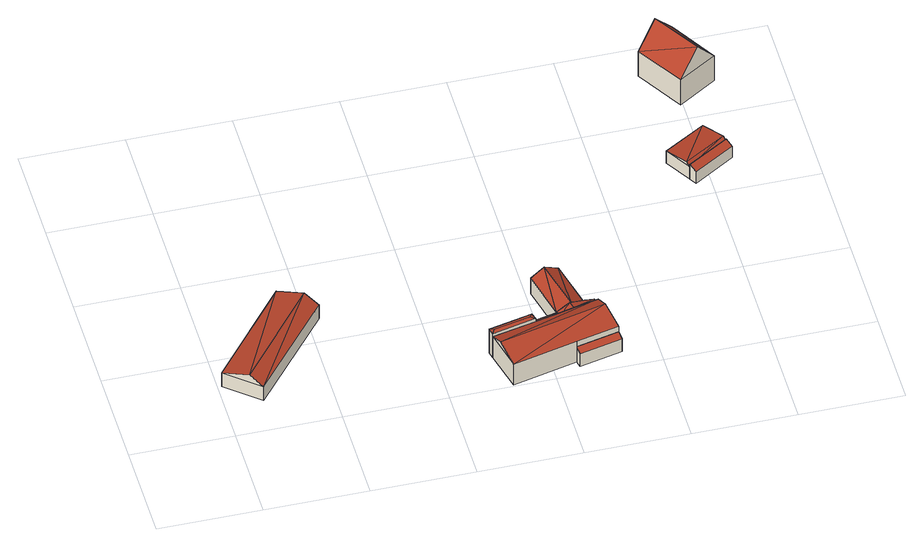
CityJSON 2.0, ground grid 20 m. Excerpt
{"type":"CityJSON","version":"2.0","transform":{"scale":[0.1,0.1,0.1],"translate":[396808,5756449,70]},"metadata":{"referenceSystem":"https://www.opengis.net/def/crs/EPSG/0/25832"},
"CityObjects":{
"building1":{"type":"Building","attributes":{"Gemeindeschluessel":"05515000","Geometrietyp2DReferenz":"3000","function":"31001_2700","roofType":"3100","measuredHeight":5.24},"geometry":[{"type":"Solid","lod":"2","boundaries":[[[[0,1,2,3]],[[4,5,1,0]],[[6,7,5,4]],[[3,2,7,6]],[[0,8,4]],[[6,9,3]],[[9,8,0]],[[0,3,9]],[[6,4,8]],[[8,9,6]],[[1,5,7,2]]]],"semantics":{"surfaces":[{"type":"WallSurface"},{"type":"RoofSurface"},{"type":"GroundSurface"}],"values":[[0,0,0,0,0,0,1,1,1,1,2]]}}]},
"building2":{"type":"Building","attributes":{"Gemeindeschluessel":"05515000","Geometrietyp2DReferenz":"3000","function":"51009_1610","roofType":"2100","measuredHeight":4.68},"geometry":[{"type":"Solid","lod":"2","boundaries":[[[[10,11,12,13]],[[14,15,11,10]],[[16,17,15,14]],[[13,12,17,16]],[[14,10,13,16]],[[11,15,17,12]]]],"semantics":{"surfaces":[{"type":"WallSurface"},{"type":"RoofSurface"},{"type":"GroundSurface"}],"values":[[0,0,0,0,1,2]]}}]},
"building3":{"type":"Building","attributes":{"name":"Weerling","Gemeindeschluessel":"05515000","Geometrietyp2DReferenz":"3000","function":"31001_1000"},"address":[{"country":"Germany","locality":"Münster","thoroughfareNumber":"70","thoroughfareName":"Brock"}],"children":["building3-1","building3-2","building3-3","building3-4","building3-5"]},
"building3-1":{"type":"BuildingPart","attributes":{"roofType":"5000","measuredHeight":6.06},"parents":["building3"],"geometry":[{"type":"Solid","lod":"2","boundaries":[[[[18,19,20,21,22]],[[23,24,19,18]],[[25,26,27,24,23]],[[25,23,28]],[[28,23,18,29]],[[18,22,29]],[[29,22,25,28]],[[19,24,27,20]],[[26,25,22,21]],[[20,27,26,21]]]],"semantics":{"surfaces":[{"type":"WallSurface"},{"type":"RoofSurface"},{"type":"GroundSurface"},{"type":"ClosureSurface"}],"values":[[0,0,0,1,1,1,1,2,0,3]]}}]},
"building3-2":{"type":"BuildingPart","attributes":{"roofType":"3100","measuredHeight":5.26},"parents":["building3"],"geometry":[{"type":"Solid","lod":"2","boundaries":[[[[30,31,32,33,34]],[[35,36,37]],[[38,39,35,37]],[[40,41,39,38]],[[42,43,40,38]],[[44,45,46,42,38]],[[47,42,46,34]],[[48,30,34,46]],[[44,38,37]],[[33,32,35,39,41]],[[41,40,34,33]],[[49,37,36]],[[31,30,50]],[[35,32,31,36]],[[31,50,49,36]],[[44,37,49,45]],[[50,30,48]],[[45,49,50,48,46]],[[47,43,42]],[[47,34,40,43]]]],"semantics":{"surfaces":[{"type":"WallSurface"},{"type":"RoofSurface"},{"type":"GroundSurface"},{"type":"ClosureSurface"}],"values":[[0,0,0,0,1,1,1,1,0,2,3,0,0,3,3,0,0,3,0,3]]}}]},
"building3-3":{"type":"BuildingPart","attributes":{"roofType":"3100","measuredHeight":6.41},"parents":["building3"],"geometry":[{"type":"Solid","lod":"2","boundaries":[[[[51,52,53,54,55]],[[21,20,52,51]],[[56,34,33,27,26]],[[57,58,59,41,40,60]],[[51,55,57,61]],[[51,61,62]],[[61,60,62]],[[43,47,56,26,21,62,60]],[[61,57,60]],[[62,21,51]],[[52,20,27,33,41,59,53]],[[20,21,26,27]],[[43,60,40]],[[34,56,47]],[[41,33,34,40]],[[34,47,43,40]],[[58,57,55,54]],[[53,59,58,54]]]],"semantics":{"surfaces":[{"type":"WallSurface"},{"type":"RoofSurface"},{"type":"GroundSurface"},{"type":"ClosureSurface"}],"values":[[0,0,0,0,1,1,1,1,0,0,2,3,0,0,3,3,0,3]]}}]},
"building3-4":{"type":"BuildingPart","attributes":{"roofType":"2100","measuredHeight":3.91},"parents":["building3"],"geometry":[{"type":"Solid","lod":"2","boundaries":[[[[63,64,59,58]],[[65,66,64,63]],[[54,53,66,65]],[[65,63,58,54]],[[64,66,53,59]],[[53,54,58,59]]]],"semantics":{"surfaces":[{"type":"WallSurface"},{"type":"RoofSurface"},{"type":"GroundSurface"},{"type":"ClosureSurface"}],"values":[[0,0,0,1,2,3]]}}]},
"building3-5":{"type":"BuildingPart","attributes":{"roofType":"3100","measuredHeight":5.45},"parents":["building3"],"geometry":[{"type":"Solid","lod":"2","boundaries":[[[[67,68,69,70]],[[36,35,68,67]],[[70,69,32,31]],[[50,48,71,72,31]],[[70,31,72]],[[45,49,36,67,71]],[[72,71,67]],[[72,67,70]],[[68,35,32,69]],[[35,36,31,32]],[[48,46,45,71]],[[50,31,36,49]],[[48,50,49,45,46]]]],"semantics":{"surfaces":[{"type":"WallSurface"},{"type":"RoofSurface"},{"type":"GroundSurface"},{"type":"ClosureSurface"}],"values":[[0,0,0,1,1,1,1,0,2,3,0,3,3]]}}]},
"building4":{"type":"Building","attributes":{"Gemeindeschluessel":"05515000","Geometrietyp2DReferenz":"3000","function":"31001_2460","roofType":"3100","measuredHeight":3.75},"geometry":[{"type":"Solid","lod":"2","boundaries":[[[[73,74,75,76]],[[77,78,74,73]],[[79,80,78,77]],[[76,75,80,79]],[[73,81,77]],[[79,82,76]],[[82,81,73]],[[73,76,82]],[[79,77,81]],[[81,82,79]],[[74,78,80,75]]]],"semantics":{"surfaces":[{"type":"WallSurface"},{"type":"RoofSurface"},{"type":"GroundSurface"}],"values":[[0,0,0,0,0,0,1,1,1,1,2]]}}]},
"building5":{"type":"Building","attributes":{"Gemeindeschluessel":"05515000","Geometrietyp2DReferenz":"3000","function":"51009_1610","roofType":"2100","measuredHeight":3.59},"geometry":[{"type":"Solid","lod":"2","boundaries":[[[[83,80,84,85]],[[86,78,80,83]],[[87,88,78,86]],[[85,84,88,87]],[[86,83,85,87]],[[80,78,88,84]]]],"semantics":{"surfaces":[{"type":"WallSurface"},{"type":"RoofSurface"},{"type":"GroundSurface"}],"values":[[0,0,0,0,1,2]]}}]},
"building6":{"type":"Building","attributes":{"Gemeindeschluessel":"05515000","Geometrietyp2DReferenz":"3000","function":"31001_1000","roofType":"3100","measuredHeight":11.39},"address":[{"country":"Germany","locality":"Münster","thoroughfareNumber":"68","thoroughfareName":"Brock"}],"geometry":[{"type":"Solid","lod":"2","boundaries":[[[[89,90,91,92]],[[93,94,90,89]],[[95,96,94,93]],[[92,91,96,95]],[[89,97,93]],[[95,98,92]],[[89,92,98]],[[98,97,89]],[[97,98,95]],[[95,93,97]],[[90,94,96,91]]]],"semantics":{"surfaces":[{"type":"WallSurface"},{"type":"RoofSurface"},{"type":"GroundSurface"}],"values":[[0,0,0,0,0,0,1,1,1,1,2]]}}]}
},
"vertices":[
[156,312,41],[156,312,7],[7,130,7],[7,130,41],[222,258,41],[222,258,7],[72,75,41],[72,75,7],[199,277,59],[50,94,59],
[582,113,48],[582,113,10],[586,99,10],[586,99,56],[632,124,48],[632,124,10],[635,110,56],[635,110,10],
[498,93,67],[498,93,8],[501,80,8],[501,80,60],[501,80,67],[582,113,67],[582,113,8],[586,99,67],[586,99,60],[586,99,8],[577,104,69],[506,88,69],
[632,124,49],[632,124,47],[632,124,8],[635,110,8],[635,110,49],[687,137,8],[687,137,47],[687,137,49],[706,141,49],[706,141,8],[710,127,49],[710,127,8],[662,116,61],[667,118,60],[687,137,54],[665,132,59],[658,130,61],[659,116,60],[648,128,57],[682,136,49],[636,125,49],
[519,0,60],[519,0,8],[645,30,8],[645,30,47],[645,30,60],[635,110,60],[728,49,60],[728,49,47],[728,49,8],[710,127,60],[716,100,72],[508,51,72],
[731,36,40],[731,36,8],[648,17,40],[648,17,8],
[664,237,47],[664,237,8],[609,224,8],[609,224,47],[659,130,63],[636,230,63],
[1013,546,35],[1013,546,5],[932,497,5],[932,497,35],[1044,495,35],[1044,495,5],[963,446,35],[963,446,5],[1040,502,43],[959,452,43],
[963,446,41],[972,432,5],[972,432,33],[1044,495,41],[1052,481,33],[1052,481,5],
[1069,679,72],[1069,679,10],[1014,771,10],[1014,771,72],[995,633,72],[995,633,10],[939,725,72],[939,725,10],[1032,656,124],[976,748,124]
]}
